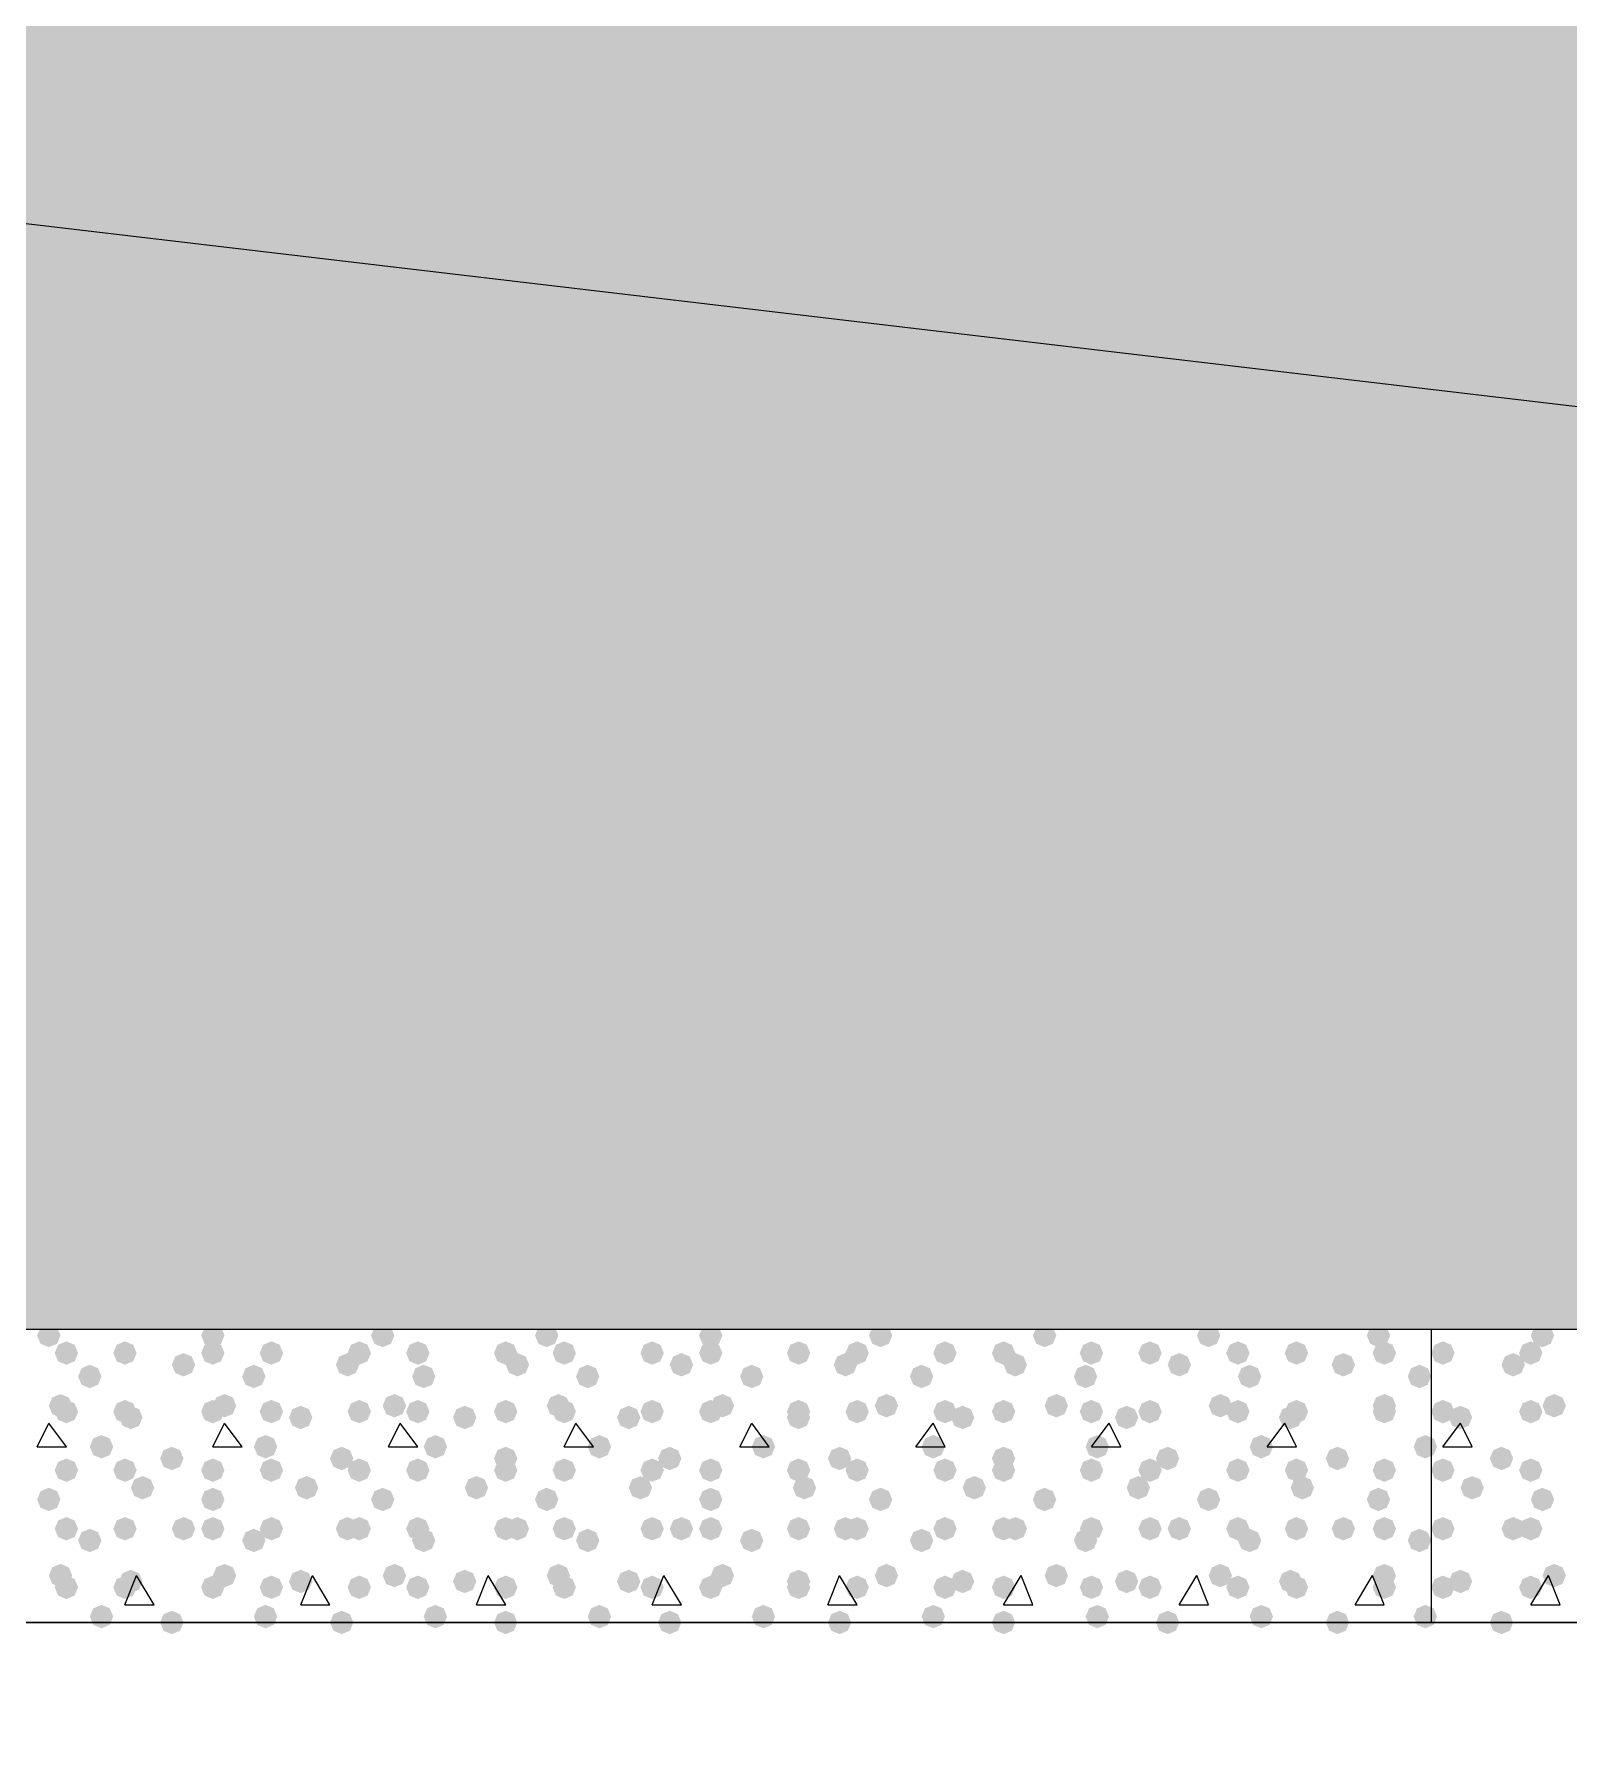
# Model space of a CAD drawing. Header units: millimetres. Extents: x 0 to 420, y 0 to 297.
# Drawn here: x 311.93 to 323.02, y 180.83 to 193.18 of the extents above; entities that cross this region are included whole.
import ezdxf

# ---------------------------------------------------------------- set-up
doc = ezdxf.new("R2010")
doc.units = ezdxf.units.MM
doc.layers.get('0').update_dxf_attribs({"linetype": 'CONTINUOUS'})

msp = doc.modelspace()

# ---------------------------------------------------------------- hatches: boundary and pattern name
at = {"true_color": 0x000008}
h = msp.add_hatch(color=0, dxfattribs=at)
h.paths.add_polyline_path([(379.603, 202.861333), (218.228333, 202.861333), (379.603, 183.811333)], flags=0)
h.paths.add_polyline_path([(218.228333, 202.861333), (379.603, 183.811333), (218.228333, 183.811333)], flags=0)
for points in [[(312.123667, 183.769), (312.098796, 183.709204), (312.039, 183.684333), (311.979204, 183.709204), (311.954333, 183.769), (311.979204, 183.828796), (312.039, 183.853667), (312.098796, 183.828796)], [(313.309, 183.769), (313.284129, 183.709204), (313.224333, 183.684333), (313.164537, 183.709204), (313.139667, 183.769), (313.164537, 183.828796), (313.224333, 183.853667), (313.284129, 183.828796)], [(314.536667, 183.769), (314.511796, 183.709204), (314.452, 183.684333), (314.392204, 183.709204), (314.367333, 183.769), (314.392204, 183.828796), (314.452, 183.853667), (314.511796, 183.828796)], [(315.722, 183.769), (315.697129, 183.709204), (315.637333, 183.684333), (315.577538, 183.709204), (315.552667, 183.769), (315.577537, 183.828796), (315.637333, 183.853667), (315.697129, 183.828796)], [(316.907333, 183.769), (316.882462, 183.709204), (316.822667, 183.684333), (316.762871, 183.709204), (316.738, 183.769), (316.762871, 183.828796), (316.822667, 183.853667), (316.882462, 183.828796)], [(318.135, 183.769), (318.110129, 183.709204), (318.050333, 183.684333), (317.990538, 183.709204), (317.965667, 183.769), (317.990537, 183.828796), (318.050333, 183.853667), (318.110129, 183.828796)], [(319.320333, 183.769), (319.295462, 183.709204), (319.235667, 183.684333), (319.175871, 183.709204), (319.151, 183.769), (319.175871, 183.828796), (319.235667, 183.853667), (319.295462, 183.828796)], [(320.505667, 183.769), (320.480796, 183.709204), (320.421, 183.684333), (320.361204, 183.709204), (320.336333, 183.769), (320.361204, 183.828796), (320.421, 183.853667), (320.480796, 183.828796)], [(321.733333, 183.769), (321.708463, 183.709204), (321.648667, 183.684333), (321.588871, 183.709204), (321.564, 183.769), (321.588871, 183.828796), (321.648667, 183.853667), (321.708462, 183.828796)], [(312.250667, 183.642), (312.225796, 183.582204), (312.166, 183.557333), (312.106204, 183.582204), (312.081333, 183.642), (312.106204, 183.701796), (312.166, 183.726667), (312.225796, 183.701796)], [(312.674, 183.642), (312.649129, 183.582204), (312.589333, 183.557333), (312.529537, 183.582204), (312.504667, 183.642), (312.529537, 183.701796), (312.589333, 183.726667), (312.649129, 183.701796)], [(313.309, 183.642), (313.284129, 183.582204), (313.224333, 183.557333), (313.164537, 183.582204), (313.139667, 183.642), (313.164537, 183.701796), (313.224333, 183.726667), (313.284129, 183.701796)], [(313.732333, 183.642), (313.707462, 183.582204), (313.647667, 183.557333), (313.587871, 183.582204), (313.563, 183.642), (313.587871, 183.701796), (313.647667, 183.726667), (313.707462, 183.701796)], [(314.367333, 183.642), (314.342462, 183.582204), (314.282667, 183.557333), (314.222871, 183.582204), (314.198, 183.642), (314.222871, 183.701796), (314.282667, 183.726667), (314.342462, 183.701796)], [(314.790667, 183.642), (314.765796, 183.582204), (314.706, 183.557333), (314.646204, 183.582204), (314.621333, 183.642), (314.646204, 183.701796), (314.706, 183.726667), (314.765796, 183.701796)], [(315.425667, 183.642), (315.400796, 183.582204), (315.341, 183.557333), (315.281204, 183.582204), (315.256333, 183.642), (315.281204, 183.701796), (315.341, 183.726667), (315.400796, 183.701796)], [(315.849, 183.642), (315.824129, 183.582204), (315.764333, 183.557333), (315.704538, 183.582204), (315.679667, 183.642), (315.704537, 183.701796), (315.764333, 183.726667), (315.824129, 183.701796)], [(316.484, 183.642), (316.459129, 183.582204), (316.399333, 183.557333), (316.339538, 183.582204), (316.314667, 183.642), (316.339537, 183.701796), (316.399333, 183.726667), (316.459129, 183.701796)], [(316.907333, 183.642), (316.882462, 183.582204), (316.822667, 183.557333), (316.762871, 183.582204), (316.738, 183.642), (316.762871, 183.701796), (316.822667, 183.726667), (316.882462, 183.701796)], [(317.542333, 183.642), (317.517462, 183.582204), (317.457667, 183.557333), (317.397871, 183.582204), (317.373, 183.642), (317.397871, 183.701796), (317.457667, 183.726667), (317.517462, 183.701796)], [(317.965667, 183.642), (317.940796, 183.582204), (317.881, 183.557333), (317.821204, 183.582204), (317.796333, 183.642), (317.821204, 183.701796), (317.881, 183.726667), (317.940796, 183.701796)], [(318.600667, 183.642), (318.575796, 183.582204), (318.516, 183.557333), (318.456204, 183.582204), (318.431333, 183.642), (318.456204, 183.701796), (318.516, 183.726667), (318.575796, 183.701796)], [(319.024, 183.642), (318.999129, 183.582204), (318.939333, 183.557333), (318.879537, 183.582204), (318.854667, 183.642), (318.879537, 183.701796), (318.939333, 183.726667), (318.999129, 183.701796)], [(319.659, 183.642), (319.634129, 183.582204), (319.574333, 183.557333), (319.514537, 183.582204), (319.489667, 183.642), (319.514537, 183.701796), (319.574333, 183.726667), (319.634129, 183.701796)], [(320.082333, 183.642), (320.057462, 183.582204), (319.997667, 183.557333), (319.937871, 183.582204), (319.913, 183.642), (319.937871, 183.701796), (319.997667, 183.726667), (320.057462, 183.701796)], [(320.717333, 183.642), (320.692462, 183.582204), (320.632667, 183.557333), (320.572871, 183.582204), (320.548, 183.642), (320.572871, 183.701796), (320.632667, 183.726667), (320.692462, 183.701796)], [(321.140667, 183.642), (321.115796, 183.582204), (321.056, 183.557333), (320.996204, 183.582204), (320.971333, 183.642), (320.996204, 183.701796), (321.056, 183.726667), (321.115796, 183.701796)], [(321.775667, 183.642), (321.750796, 183.582204), (321.691, 183.557333), (321.631204, 183.582204), (321.606333, 183.642), (321.631204, 183.701796), (321.691, 183.726667), (321.750796, 183.701796)], [(312.42, 183.472667), (312.395129, 183.412871), (312.335333, 183.388), (312.275538, 183.412871), (312.250667, 183.472667), (312.275537, 183.532462), (312.335333, 183.557333), (312.395129, 183.532463)], [(313.097333, 183.557333), (313.072462, 183.497537), (313.012667, 183.472667), (312.952871, 183.497537), (312.928, 183.557333), (312.952871, 183.617129), (313.012667, 183.642), (313.072462, 183.617129)], [(313.605333, 183.472667), (313.580462, 183.412871), (313.520667, 183.388), (313.460871, 183.412871), (313.436, 183.472667), (313.460871, 183.532462), (313.520667, 183.557333), (313.580462, 183.532463)], [(314.282667, 183.557333), (314.257796, 183.497537), (314.198, 183.472667), (314.138204, 183.497537), (314.113333, 183.557333), (314.138204, 183.617129), (314.198, 183.642), (314.257796, 183.617129)], [(314.833, 183.472667), (314.808129, 183.412871), (314.748333, 183.388), (314.688538, 183.412871), (314.663667, 183.472667), (314.688537, 183.532462), (314.748333, 183.557333), (314.808129, 183.532463)], [(315.510333, 183.557333), (315.485463, 183.497537), (315.425667, 183.472667), (315.365871, 183.497537), (315.341, 183.557333), (315.365871, 183.617129), (315.425667, 183.642), (315.485462, 183.617129)], [(316.018333, 183.472667), (315.993462, 183.412871), (315.933667, 183.388), (315.873871, 183.412871), (315.849, 183.472667), (315.873871, 183.532462), (315.933667, 183.557333), (315.993462, 183.532463)], [(316.695667, 183.557333), (316.670796, 183.497537), (316.611, 183.472667), (316.551204, 183.497537), (316.526333, 183.557333), (316.551204, 183.617129), (316.611, 183.642), (316.670796, 183.617129)], [(317.203667, 183.472667), (317.178796, 183.412871), (317.119, 183.388), (317.059204, 183.412871), (317.034333, 183.472667), (317.059204, 183.532462), (317.119, 183.557333), (317.178796, 183.532463)], [(317.881, 183.557333), (317.856129, 183.497537), (317.796333, 183.472667), (317.736537, 183.497537), (317.711667, 183.557333), (317.736537, 183.617129), (317.796333, 183.642), (317.856129, 183.617129)], [(318.431333, 183.472667), (318.406462, 183.412871), (318.346667, 183.388), (318.286871, 183.412871), (318.262, 183.472667), (318.286871, 183.532462), (318.346667, 183.557333), (318.406462, 183.532463)], [(319.108667, 183.557333), (319.083796, 183.497537), (319.024, 183.472667), (318.964204, 183.497537), (318.939333, 183.557333), (318.964204, 183.617129), (319.024, 183.642), (319.083796, 183.617129)], [(319.616667, 183.472667), (319.591796, 183.412871), (319.532, 183.388), (319.472204, 183.412871), (319.447333, 183.472667), (319.472204, 183.532462), (319.532, 183.557333), (319.591796, 183.532463)], [(320.294, 183.557333), (320.269129, 183.497537), (320.209333, 183.472667), (320.149537, 183.497537), (320.124667, 183.557333), (320.149537, 183.617129), (320.209333, 183.642), (320.269129, 183.617129)], [(320.802, 183.472667), (320.777129, 183.412871), (320.717333, 183.388), (320.657537, 183.412871), (320.632667, 183.472667), (320.657537, 183.532462), (320.717333, 183.557333), (320.777129, 183.532463)], [(321.479333, 183.557333), (321.454462, 183.497537), (321.394667, 183.472667), (321.334871, 183.497537), (321.31, 183.557333), (321.334871, 183.617129), (321.394667, 183.642), (321.454462, 183.617129)], [(322.029667, 183.472667), (322.004796, 183.412871), (321.945, 183.388), (321.885204, 183.412871), (321.860333, 183.472667), (321.885204, 183.532462), (321.945, 183.557333), (322.004796, 183.532463)], [(312.208333, 183.261), (312.183463, 183.201204), (312.123667, 183.176333), (312.063871, 183.201204), (312.039, 183.261), (312.063871, 183.320796), (312.123667, 183.345667), (312.183462, 183.320796)], [(312.250667, 183.218667), (312.225796, 183.158871), (312.166, 183.134), (312.106204, 183.158871), (312.081333, 183.218667), (312.106204, 183.278462), (312.166, 183.303333), (312.225796, 183.278463)], [(312.674, 183.218667), (312.649129, 183.158871), (312.589333, 183.134), (312.529537, 183.158871), (312.504667, 183.218667), (312.529537, 183.278462), (312.589333, 183.303333), (312.649129, 183.278463)], [(313.309, 183.218667), (313.284129, 183.158871), (313.224333, 183.134), (313.164537, 183.158871), (313.139667, 183.218667), (313.164537, 183.278462), (313.224333, 183.303333), (313.284129, 183.278463)], [(313.393667, 183.261), (313.368796, 183.201204), (313.309, 183.176333), (313.249204, 183.201204), (313.224333, 183.261), (313.249204, 183.320796), (313.309, 183.345667), (313.368796, 183.320796)], [(313.732333, 183.218667), (313.707462, 183.158871), (313.647667, 183.134), (313.587871, 183.158871), (313.563, 183.218667), (313.587871, 183.278462), (313.647667, 183.303333), (313.707462, 183.278463)], [(314.367333, 183.218667), (314.342462, 183.158871), (314.282667, 183.134), (314.222871, 183.158871), (314.198, 183.218667), (314.222871, 183.278462), (314.282667, 183.303333), (314.342462, 183.278463)], [(314.621333, 183.261), (314.596462, 183.201204), (314.536667, 183.176333), (314.476871, 183.201204), (314.452, 183.261), (314.476871, 183.320796), (314.536667, 183.345667), (314.596462, 183.320796)], [(314.790667, 183.218667), (314.765796, 183.158871), (314.706, 183.134), (314.646204, 183.158871), (314.621333, 183.218667), (314.646204, 183.278462), (314.706, 183.303333), (314.765796, 183.278463)], [(315.425667, 183.218667), (315.400796, 183.158871), (315.341, 183.134), (315.281204, 183.158871), (315.256333, 183.218667), (315.281204, 183.278462), (315.341, 183.303333), (315.400796, 183.278463)], [(315.806667, 183.261), (315.781796, 183.201204), (315.722, 183.176333), (315.662204, 183.201204), (315.637333, 183.261), (315.662204, 183.320796), (315.722, 183.345667), (315.781796, 183.320796)], [(315.849, 183.218667), (315.824129, 183.158871), (315.764333, 183.134), (315.704538, 183.158871), (315.679667, 183.218667), (315.704537, 183.278462), (315.764333, 183.303333), (315.824129, 183.278463)], [(316.484, 183.218667), (316.459129, 183.158871), (316.399333, 183.134), (316.339538, 183.158871), (316.314667, 183.218667), (316.339537, 183.278462), (316.399333, 183.303333), (316.459129, 183.278463)], [(316.907333, 183.218667), (316.882462, 183.158871), (316.822667, 183.134), (316.762871, 183.158871), (316.738, 183.218667), (316.762871, 183.278462), (316.822667, 183.303333), (316.882462, 183.278463)], [(316.992, 183.261), (316.967129, 183.201204), (316.907333, 183.176333), (316.847538, 183.201204), (316.822667, 183.261), (316.847537, 183.320796), (316.907333, 183.345667), (316.967129, 183.320796)], [(317.542333, 183.218667), (317.517462, 183.158871), (317.457667, 183.134), (317.397871, 183.158871), (317.373, 183.218667), (317.397871, 183.278462), (317.457667, 183.303333), (317.517462, 183.278463)], [(317.965667, 183.218667), (317.940796, 183.158871), (317.881, 183.134), (317.821204, 183.158871), (317.796333, 183.218667), (317.821204, 183.278462), (317.881, 183.303333), (317.940796, 183.278463)], [(318.177333, 183.261), (318.152462, 183.201204), (318.092667, 183.176333), (318.032871, 183.201204), (318.008, 183.261), (318.032871, 183.320796), (318.092667, 183.345667), (318.152462, 183.320796)], [(318.600667, 183.218667), (318.575796, 183.158871), (318.516, 183.134), (318.456204, 183.158871), (318.431333, 183.218667), (318.456204, 183.278462), (318.516, 183.303333), (318.575796, 183.278463)], [(319.024, 183.218667), (318.999129, 183.158871), (318.939333, 183.134), (318.879537, 183.158871), (318.854667, 183.218667), (318.879537, 183.278462), (318.939333, 183.303333), (318.999129, 183.278463)], [(319.405, 183.261), (319.380129, 183.201204), (319.320333, 183.176333), (319.260538, 183.201204), (319.235667, 183.261), (319.260537, 183.320796), (319.320333, 183.345667), (319.380129, 183.320796)], [(319.659, 183.218667), (319.634129, 183.158871), (319.574333, 183.134), (319.514537, 183.158871), (319.489667, 183.218667), (319.514537, 183.278462), (319.574333, 183.303333), (319.634129, 183.278463)], [(320.082333, 183.218667), (320.057462, 183.158871), (319.997667, 183.134), (319.937871, 183.158871), (319.913, 183.218667), (319.937871, 183.278462), (319.997667, 183.303333), (320.057462, 183.278463)], [(320.590333, 183.261), (320.565462, 183.201204), (320.505667, 183.176333), (320.445871, 183.201204), (320.421, 183.261), (320.445871, 183.320796), (320.505667, 183.345667), (320.565462, 183.320796)], [(320.717333, 183.218667), (320.692462, 183.158871), (320.632667, 183.134), (320.572871, 183.158871), (320.548, 183.218667), (320.572871, 183.278462), (320.632667, 183.303333), (320.692462, 183.278463)], [(321.140667, 183.218667), (321.115796, 183.158871), (321.056, 183.134), (320.996204, 183.158871), (320.971333, 183.218667), (320.996204, 183.278462), (321.056, 183.303333), (321.115796, 183.278463)], [(321.775667, 183.261), (321.750796, 183.201204), (321.691, 183.176333), (321.631204, 183.201204), (321.606333, 183.261), (321.631204, 183.320796), (321.691, 183.345667), (321.750796, 183.320796)], [(321.775667, 183.218667), (321.750796, 183.158871), (321.691, 183.134), (321.631204, 183.158871), (321.606333, 183.218667), (321.631204, 183.278462), (321.691, 183.303333), (321.750796, 183.278463)], [(312.716333, 183.176333), (312.691462, 183.116537), (312.631667, 183.091667), (312.571871, 183.116537), (312.547, 183.176333), (312.571871, 183.236129), (312.631667, 183.261), (312.691462, 183.236129)], [(313.944, 183.176333), (313.919129, 183.116537), (313.859333, 183.091667), (313.799537, 183.116537), (313.774667, 183.176333), (313.799537, 183.236129), (313.859333, 183.261), (313.919129, 183.236129)], [(315.129333, 183.176333), (315.104462, 183.116537), (315.044667, 183.091667), (314.984871, 183.116537), (314.96, 183.176333), (314.984871, 183.236129), (315.044667, 183.261), (315.104462, 183.236129)], [(316.314667, 183.176333), (316.289796, 183.116537), (316.23, 183.091667), (316.170204, 183.116537), (316.145333, 183.176333), (316.170204, 183.236129), (316.23, 183.261), (316.289796, 183.236129)], [(317.542333, 183.176333), (317.517462, 183.116537), (317.457667, 183.091667), (317.397871, 183.116537), (317.373, 183.176333), (317.397871, 183.236129), (317.457667, 183.261), (317.517462, 183.236129)], [(318.727667, 183.176333), (318.702796, 183.116537), (318.643, 183.091667), (318.583204, 183.116537), (318.558333, 183.176333), (318.583204, 183.236129), (318.643, 183.261), (318.702796, 183.236129)], [(319.913, 183.176333), (319.888129, 183.116537), (319.828333, 183.091667), (319.768537, 183.116537), (319.743667, 183.176333), (319.768537, 183.236129), (319.828333, 183.261), (319.888129, 183.236129)], [(321.098333, 183.176333), (321.073463, 183.116537), (321.013667, 183.091667), (320.953871, 183.116537), (320.929, 183.176333), (320.953871, 183.236129), (321.013667, 183.261), (321.073462, 183.236129)], [(312.504667, 182.964667), (312.479796, 182.904871), (312.42, 182.88), (312.360204, 182.904871), (312.335333, 182.964667), (312.360204, 183.024462), (312.42, 183.049333), (312.479796, 183.024463)], [(313.012667, 182.88), (312.987796, 182.820204), (312.928, 182.795333), (312.868204, 182.820204), (312.843333, 182.88), (312.868204, 182.939796), (312.928, 182.964667), (312.987796, 182.939796)], [(313.69, 182.964667), (313.665129, 182.904871), (313.605333, 182.88), (313.545538, 182.904871), (313.520667, 182.964667), (313.545537, 183.024462), (313.605333, 183.049333), (313.665129, 183.024463)], [(314.240333, 182.88), (314.215463, 182.820204), (314.155667, 182.795333), (314.095871, 182.820204), (314.071, 182.88), (314.095871, 182.939796), (314.155667, 182.964667), (314.215462, 182.939796)], [(314.917667, 182.964667), (314.892796, 182.904871), (314.833, 182.88), (314.773204, 182.904871), (314.748333, 182.964667), (314.773204, 183.024462), (314.833, 183.049333), (314.892796, 183.024463)], [(315.425667, 182.88), (315.400796, 182.820204), (315.341, 182.795333), (315.281204, 182.820204), (315.256333, 182.88), (315.281204, 182.939796), (315.341, 182.964667), (315.400796, 182.939796)], [(316.103, 182.964667), (316.078129, 182.904871), (316.018333, 182.88), (315.958538, 182.904871), (315.933667, 182.964667), (315.958537, 183.024462), (316.018333, 183.049333), (316.078129, 183.024463)], [(316.611, 182.88), (316.586129, 182.820204), (316.526333, 182.795333), (316.466537, 182.820204), (316.441667, 182.88), (316.466537, 182.939796), (316.526333, 182.964667), (316.586129, 182.939796)], [(317.288333, 182.964667), (317.263462, 182.904871), (317.203667, 182.88), (317.143871, 182.904871), (317.119, 182.964667), (317.143871, 183.024462), (317.203667, 183.049333), (317.263462, 183.024463)], [(317.838667, 182.88), (317.813796, 182.820204), (317.754, 182.795333), (317.694204, 182.820204), (317.669333, 182.88), (317.694204, 182.939796), (317.754, 182.964667), (317.813796, 182.939796)], [(318.516, 182.964667), (318.491129, 182.904871), (318.431333, 182.88), (318.371537, 182.904871), (318.346667, 182.964667), (318.371537, 183.024462), (318.431333, 183.049333), (318.491129, 183.024463)], [(319.024, 182.88), (318.999129, 182.820204), (318.939333, 182.795333), (318.879537, 182.820204), (318.854667, 182.88), (318.879537, 182.939796), (318.939333, 182.964667), (318.999129, 182.939796)], [(319.701333, 182.964667), (319.676462, 182.904871), (319.616667, 182.88), (319.556871, 182.904871), (319.532, 182.964667), (319.556871, 183.024462), (319.616667, 183.049333), (319.676462, 183.024463)], [(320.209333, 182.88), (320.184463, 182.820204), (320.124667, 182.795333), (320.064871, 182.820204), (320.04, 182.88), (320.064871, 182.939796), (320.124667, 182.964667), (320.184462, 182.939796)], [(320.886667, 182.964667), (320.861796, 182.904871), (320.802, 182.88), (320.742204, 182.904871), (320.717333, 182.964667), (320.742204, 183.024462), (320.802, 183.049333), (320.861796, 183.024463)], [(321.437, 182.88), (321.412129, 182.820204), (321.352333, 182.795333), (321.292537, 182.820204), (321.267667, 182.88), (321.292537, 182.939796), (321.352333, 182.964667), (321.412129, 182.939796)], [(322.072, 182.964667), (322.047129, 182.904871), (321.987333, 182.88), (321.927538, 182.904871), (321.902667, 182.964667), (321.927537, 183.024462), (321.987333, 183.049333), (322.047129, 183.024463)], [(312.250667, 182.795333), (312.225796, 182.735537), (312.166, 182.710667), (312.106204, 182.735537), (312.081333, 182.795333), (312.106204, 182.855129), (312.166, 182.88), (312.225796, 182.855129)], [(312.674, 182.795333), (312.649129, 182.735537), (312.589333, 182.710667), (312.529537, 182.735537), (312.504667, 182.795333), (312.529537, 182.855129), (312.589333, 182.88), (312.649129, 182.855129)], [(313.309, 182.795333), (313.284129, 182.735537), (313.224333, 182.710667), (313.164537, 182.735537), (313.139667, 182.795333), (313.164537, 182.855129), (313.224333, 182.88), (313.284129, 182.855129)], [(313.732333, 182.795333), (313.707462, 182.735537), (313.647667, 182.710667), (313.587871, 182.735537), (313.563, 182.795333), (313.587871, 182.855129), (313.647667, 182.88), (313.707462, 182.855129)], [(314.367333, 182.795333), (314.342462, 182.735537), (314.282667, 182.710667), (314.222871, 182.735537), (314.198, 182.795333), (314.222871, 182.855129), (314.282667, 182.88), (314.342462, 182.855129)], [(314.790667, 182.795333), (314.765796, 182.735537), (314.706, 182.710667), (314.646204, 182.735537), (314.621333, 182.795333), (314.646204, 182.855129), (314.706, 182.88), (314.765796, 182.855129)], [(315.425667, 182.795333), (315.400796, 182.735537), (315.341, 182.710667), (315.281204, 182.735537), (315.256333, 182.795333), (315.281204, 182.855129), (315.341, 182.88), (315.400796, 182.855129)], [(315.849, 182.795333), (315.824129, 182.735537), (315.764333, 182.710667), (315.704538, 182.735537), (315.679667, 182.795333), (315.704537, 182.855129), (315.764333, 182.88), (315.824129, 182.855129)], [(316.484, 182.795333), (316.459129, 182.735537), (316.399333, 182.710667), (316.339538, 182.735537), (316.314667, 182.795333), (316.339537, 182.855129), (316.399333, 182.88), (316.459129, 182.855129)], [(316.907333, 182.795333), (316.882462, 182.735537), (316.822667, 182.710667), (316.762871, 182.735537), (316.738, 182.795333), (316.762871, 182.855129), (316.822667, 182.88), (316.882462, 182.855129)], [(317.542333, 182.795333), (317.517462, 182.735537), (317.457667, 182.710667), (317.397871, 182.735537), (317.373, 182.795333), (317.397871, 182.855129), (317.457667, 182.88), (317.517462, 182.855129)], [(317.965667, 182.795333), (317.940796, 182.735537), (317.881, 182.710667), (317.821204, 182.735537), (317.796333, 182.795333), (317.821204, 182.855129), (317.881, 182.88), (317.940796, 182.855129)], [(318.600667, 182.795333), (318.575796, 182.735537), (318.516, 182.710667), (318.456204, 182.735537), (318.431333, 182.795333), (318.456204, 182.855129), (318.516, 182.88), (318.575796, 182.855129)], [(319.024, 182.795333), (318.999129, 182.735537), (318.939333, 182.710667), (318.879537, 182.735537), (318.854667, 182.795333), (318.879537, 182.855129), (318.939333, 182.88), (318.999129, 182.855129)], [(319.659, 182.795333), (319.634129, 182.735537), (319.574333, 182.710667), (319.514537, 182.735537), (319.489667, 182.795333), (319.514537, 182.855129), (319.574333, 182.88), (319.634129, 182.855129)], [(320.082333, 182.795333), (320.057462, 182.735537), (319.997667, 182.710667), (319.937871, 182.735537), (319.913, 182.795333), (319.937871, 182.855129), (319.997667, 182.88), (320.057462, 182.855129)], [(320.717333, 182.795333), (320.692462, 182.735537), (320.632667, 182.710667), (320.572871, 182.735537), (320.548, 182.795333), (320.572871, 182.855129), (320.632667, 182.88), (320.692462, 182.855129)], [(321.140667, 182.795333), (321.115796, 182.735537), (321.056, 182.710667), (320.996204, 182.735537), (320.971333, 182.795333), (320.996204, 182.855129), (321.056, 182.88), (321.115796, 182.855129)], [(321.775667, 182.795333), (321.750796, 182.735537), (321.691, 182.710667), (321.631204, 182.735537), (321.606333, 182.795333), (321.631204, 182.855129), (321.691, 182.88), (321.750796, 182.855129)], [(312.801, 182.668333), (312.776129, 182.608537), (312.716333, 182.583667), (312.656538, 182.608537), (312.631667, 182.668333), (312.656537, 182.728129), (312.716333, 182.753), (312.776129, 182.728129)], [(313.986333, 182.668333), (313.961462, 182.608537), (313.901667, 182.583667), (313.841871, 182.608537), (313.817, 182.668333), (313.841871, 182.728129), (313.901667, 182.753), (313.961462, 182.728129)], [(315.214, 182.668333), (315.189129, 182.608537), (315.129333, 182.583667), (315.069537, 182.608537), (315.044667, 182.668333), (315.069537, 182.728129), (315.129333, 182.753), (315.189129, 182.728129)], [(316.399333, 182.668333), (316.374462, 182.608537), (316.314667, 182.583667), (316.254871, 182.608537), (316.23, 182.668333), (316.254871, 182.728129), (316.314667, 182.753), (316.374462, 182.728129)], [(317.584667, 182.668333), (317.559796, 182.608537), (317.5, 182.583667), (317.440204, 182.608537), (317.415333, 182.668333), (317.440204, 182.728129), (317.5, 182.753), (317.559796, 182.728129)], [(318.812333, 182.668333), (318.787462, 182.608537), (318.727667, 182.583667), (318.667871, 182.608537), (318.643, 182.668333), (318.667871, 182.728129), (318.727667, 182.753), (318.787462, 182.728129)], [(319.997667, 182.668333), (319.972796, 182.608537), (319.913, 182.583667), (319.853204, 182.608537), (319.828333, 182.668333), (319.853204, 182.728129), (319.913, 182.753), (319.972796, 182.728129)], [(321.183, 182.668333), (321.158129, 182.608537), (321.098333, 182.583667), (321.038537, 182.608537), (321.013667, 182.668333), (321.038537, 182.728129), (321.098333, 182.753), (321.158129, 182.728129)], [(312.123667, 182.583667), (312.098796, 182.523871), (312.039, 182.499), (311.979204, 182.523871), (311.954333, 182.583667), (311.979204, 182.643462), (312.039, 182.668333), (312.098796, 182.643463)], [(313.309, 182.583667), (313.284129, 182.523871), (313.224333, 182.499), (313.164537, 182.523871), (313.139667, 182.583667), (313.164537, 182.643462), (313.224333, 182.668333), (313.284129, 182.643463)], [(314.536667, 182.583667), (314.511796, 182.523871), (314.452, 182.499), (314.392204, 182.523871), (314.367333, 182.583667), (314.392204, 182.643462), (314.452, 182.668333), (314.511796, 182.643463)], [(315.722, 182.583667), (315.697129, 182.523871), (315.637333, 182.499), (315.577538, 182.523871), (315.552667, 182.583667), (315.577537, 182.643462), (315.637333, 182.668333), (315.697129, 182.643463)], [(316.907333, 182.583667), (316.882462, 182.523871), (316.822667, 182.499), (316.762871, 182.523871), (316.738, 182.583667), (316.762871, 182.643462), (316.822667, 182.668333), (316.882462, 182.643463)], [(318.135, 182.583667), (318.110129, 182.523871), (318.050333, 182.499), (317.990538, 182.523871), (317.965667, 182.583667), (317.990537, 182.643462), (318.050333, 182.668333), (318.110129, 182.643463)], [(319.320333, 182.583667), (319.295462, 182.523871), (319.235667, 182.499), (319.175871, 182.523871), (319.151, 182.583667), (319.175871, 182.643462), (319.235667, 182.668333), (319.295462, 182.643463)], [(320.505667, 182.583667), (320.480796, 182.523871), (320.421, 182.499), (320.361204, 182.523871), (320.336333, 182.583667), (320.361204, 182.643462), (320.421, 182.668333), (320.480796, 182.643463)], [(321.733333, 182.583667), (321.708463, 182.523871), (321.648667, 182.499), (321.588871, 182.523871), (321.564, 182.583667), (321.588871, 182.643462), (321.648667, 182.668333), (321.708462, 182.643463)], [(312.250667, 182.372), (312.225796, 182.312204), (312.166, 182.287333), (312.106204, 182.312204), (312.081333, 182.372), (312.106204, 182.431796), (312.166, 182.456667), (312.225796, 182.431796)], [(312.674, 182.372), (312.649129, 182.312204), (312.589333, 182.287333), (312.529537, 182.312204), (312.504667, 182.372), (312.529537, 182.431796), (312.589333, 182.456667), (312.649129, 182.431796)], [(313.097333, 182.372), (313.072462, 182.312204), (313.012667, 182.287333), (312.952871, 182.312204), (312.928, 182.372), (312.952871, 182.431796), (313.012667, 182.456667), (313.072462, 182.431796)], [(313.309, 182.372), (313.284129, 182.312204), (313.224333, 182.287333), (313.164537, 182.312204), (313.139667, 182.372), (313.164537, 182.431796), (313.224333, 182.456667), (313.284129, 182.431796)], [(313.732333, 182.372), (313.707462, 182.312204), (313.647667, 182.287333), (313.587871, 182.312204), (313.563, 182.372), (313.587871, 182.431796), (313.647667, 182.456667), (313.707462, 182.431796)], [(314.282667, 182.372), (314.257796, 182.312204), (314.198, 182.287333), (314.138204, 182.312204), (314.113333, 182.372), (314.138204, 182.431796), (314.198, 182.456667), (314.257796, 182.431796)], [(314.367333, 182.372), (314.342462, 182.312204), (314.282667, 182.287333), (314.222871, 182.312204), (314.198, 182.372), (314.222871, 182.431796), (314.282667, 182.456667), (314.342462, 182.431796)], [(314.790667, 182.372), (314.765796, 182.312204), (314.706, 182.287333), (314.646204, 182.312204), (314.621333, 182.372), (314.646204, 182.431796), (314.706, 182.456667), (314.765796, 182.431796)], [(315.425667, 182.372), (315.400796, 182.312204), (315.341, 182.287333), (315.281204, 182.312204), (315.256333, 182.372), (315.281204, 182.431796), (315.341, 182.456667), (315.400796, 182.431796)], [(315.510333, 182.372), (315.485463, 182.312204), (315.425667, 182.287333), (315.365871, 182.312204), (315.341, 182.372), (315.365871, 182.431796), (315.425667, 182.456667), (315.485462, 182.431796)], [(315.849, 182.372), (315.824129, 182.312204), (315.764333, 182.287333), (315.704538, 182.312204), (315.679667, 182.372), (315.704537, 182.431796), (315.764333, 182.456667), (315.824129, 182.431796)], [(316.484, 182.372), (316.459129, 182.312204), (316.399333, 182.287333), (316.339538, 182.312204), (316.314667, 182.372), (316.339537, 182.431796), (316.399333, 182.456667), (316.459129, 182.431796)], [(316.695667, 182.372), (316.670796, 182.312204), (316.611, 182.287333), (316.551204, 182.312204), (316.526333, 182.372), (316.551204, 182.431796), (316.611, 182.456667), (316.670796, 182.431796)], [(316.907333, 182.372), (316.882462, 182.312204), (316.822667, 182.287333), (316.762871, 182.312204), (316.738, 182.372), (316.762871, 182.431796), (316.822667, 182.456667), (316.882462, 182.431796)], [(317.542333, 182.372), (317.517462, 182.312204), (317.457667, 182.287333), (317.397871, 182.312204), (317.373, 182.372), (317.397871, 182.431796), (317.457667, 182.456667), (317.517462, 182.431796)], [(317.881, 182.372), (317.856129, 182.312204), (317.796333, 182.287333), (317.736537, 182.312204), (317.711667, 182.372), (317.736537, 182.431796), (317.796333, 182.456667), (317.856129, 182.431796)], [(317.965667, 182.372), (317.940796, 182.312204), (317.881, 182.287333), (317.821204, 182.312204), (317.796333, 182.372), (317.821204, 182.431796), (317.881, 182.456667), (317.940796, 182.431796)], [(318.600667, 182.372), (318.575796, 182.312204), (318.516, 182.287333), (318.456204, 182.312204), (318.431333, 182.372), (318.456204, 182.431796), (318.516, 182.456667), (318.575796, 182.431796)], [(319.024, 182.372), (318.999129, 182.312204), (318.939333, 182.287333), (318.879537, 182.312204), (318.854667, 182.372), (318.879537, 182.431796), (318.939333, 182.456667), (318.999129, 182.431796)], [(319.108667, 182.372), (319.083796, 182.312204), (319.024, 182.287333), (318.964204, 182.312204), (318.939333, 182.372), (318.964204, 182.431796), (319.024, 182.456667), (319.083796, 182.431796)], [(319.659, 182.372), (319.634129, 182.312204), (319.574333, 182.287333), (319.514537, 182.312204), (319.489667, 182.372), (319.514537, 182.431796), (319.574333, 182.456667), (319.634129, 182.431796)], [(320.082333, 182.372), (320.057462, 182.312204), (319.997667, 182.287333), (319.937871, 182.312204), (319.913, 182.372), (319.937871, 182.431796), (319.997667, 182.456667), (320.057462, 182.431796)], [(320.294, 182.372), (320.269129, 182.312204), (320.209333, 182.287333), (320.149537, 182.312204), (320.124667, 182.372), (320.149537, 182.431796), (320.209333, 182.456667), (320.269129, 182.431796)], [(320.717333, 182.372), (320.692462, 182.312204), (320.632667, 182.287333), (320.572871, 182.312204), (320.548, 182.372), (320.572871, 182.431796), (320.632667, 182.456667), (320.692462, 182.431796)], [(321.140667, 182.372), (321.115796, 182.312204), (321.056, 182.287333), (320.996204, 182.312204), (320.971333, 182.372), (320.996204, 182.431796), (321.056, 182.456667), (321.115796, 182.431796)], [(321.479333, 182.372), (321.454462, 182.312204), (321.394667, 182.287333), (321.334871, 182.312204), (321.31, 182.372), (321.334871, 182.431796), (321.394667, 182.456667), (321.454462, 182.431796)], [(321.775667, 182.372), (321.750796, 182.312204), (321.691, 182.287333), (321.631204, 182.312204), (321.606333, 182.372), (321.631204, 182.431796), (321.691, 182.456667), (321.750796, 182.431796)], [(312.42, 182.287333), (312.395129, 182.227537), (312.335333, 182.202667), (312.275538, 182.227537), (312.250667, 182.287333), (312.275537, 182.347129), (312.335333, 182.372), (312.395129, 182.347129)], [(313.605333, 182.287333), (313.580462, 182.227537), (313.520667, 182.202667), (313.460871, 182.227537), (313.436, 182.287333), (313.460871, 182.347129), (313.520667, 182.372), (313.580462, 182.347129)], [(314.833, 182.287333), (314.808129, 182.227537), (314.748333, 182.202667), (314.688538, 182.227537), (314.663667, 182.287333), (314.688537, 182.347129), (314.748333, 182.372), (314.808129, 182.347129)], [(316.018333, 182.287333), (315.993462, 182.227537), (315.933667, 182.202667), (315.873871, 182.227537), (315.849, 182.287333), (315.873871, 182.347129), (315.933667, 182.372), (315.993462, 182.347129)], [(317.203667, 182.287333), (317.178796, 182.227537), (317.119, 182.202667), (317.059204, 182.227537), (317.034333, 182.287333), (317.059204, 182.347129), (317.119, 182.372), (317.178796, 182.347129)], [(318.431333, 182.287333), (318.406462, 182.227537), (318.346667, 182.202667), (318.286871, 182.227537), (318.262, 182.287333), (318.286871, 182.347129), (318.346667, 182.372), (318.406462, 182.347129)], [(319.616667, 182.287333), (319.591796, 182.227537), (319.532, 182.202667), (319.472204, 182.227537), (319.447333, 182.287333), (319.472204, 182.347129), (319.532, 182.372), (319.591796, 182.347129)], [(320.802, 182.287333), (320.777129, 182.227537), (320.717333, 182.202667), (320.657537, 182.227537), (320.632667, 182.287333), (320.657537, 182.347129), (320.717333, 182.372), (320.777129, 182.347129)], [(322.029667, 182.287333), (322.004796, 182.227537), (321.945, 182.202667), (321.885204, 182.227537), (321.860333, 182.287333), (321.885204, 182.347129), (321.945, 182.372), (322.004796, 182.347129)], [(312.208333, 182.033333), (312.183463, 181.973537), (312.123667, 181.948667), (312.063871, 181.973537), (312.039, 182.033333), (312.063871, 182.093129), (312.123667, 182.118), (312.183462, 182.093129)], [(312.716333, 181.991), (312.691462, 181.931204), (312.631667, 181.906333), (312.571871, 181.931204), (312.547, 181.991), (312.571871, 182.050796), (312.631667, 182.075667), (312.691462, 182.050796)], [(313.393667, 182.033333), (313.368796, 181.973537), (313.309, 181.948667), (313.249204, 181.973537), (313.224333, 182.033333), (313.249204, 182.093129), (313.309, 182.118), (313.368796, 182.093129)], [(313.944, 181.991), (313.919129, 181.931204), (313.859333, 181.906333), (313.799537, 181.931204), (313.774667, 181.991), (313.799537, 182.050796), (313.859333, 182.075667), (313.919129, 182.050796)], [(314.621333, 182.033333), (314.596462, 181.973537), (314.536667, 181.948667), (314.476871, 181.973537), (314.452, 182.033333), (314.476871, 182.093129), (314.536667, 182.118), (314.596462, 182.093129)], [(315.129333, 181.991), (315.104462, 181.931204), (315.044667, 181.906333), (314.984871, 181.931204), (314.96, 181.991), (314.984871, 182.050796), (315.044667, 182.075667), (315.104462, 182.050796)], [(315.806667, 182.033333), (315.781796, 181.973537), (315.722, 181.948667), (315.662204, 181.973537), (315.637333, 182.033333), (315.662204, 182.093129), (315.722, 182.118), (315.781796, 182.093129)], [(316.314667, 181.991), (316.289796, 181.931204), (316.23, 181.906333), (316.170204, 181.931204), (316.145333, 181.991), (316.170204, 182.050796), (316.23, 182.075667), (316.289796, 182.050796)], [(316.992, 182.033333), (316.967129, 181.973537), (316.907333, 181.948667), (316.847538, 181.973537), (316.822667, 182.033333), (316.847537, 182.093129), (316.907333, 182.118), (316.967129, 182.093129)], [(317.542333, 181.991), (317.517462, 181.931204), (317.457667, 181.906333), (317.397871, 181.931204), (317.373, 181.991), (317.397871, 182.050796), (317.457667, 182.075667), (317.517462, 182.050796)], [(318.177333, 182.033333), (318.152462, 181.973537), (318.092667, 181.948667), (318.032871, 181.973537), (318.008, 182.033333), (318.032871, 182.093129), (318.092667, 182.118), (318.152462, 182.093129)], [(318.727667, 181.991), (318.702796, 181.931204), (318.643, 181.906333), (318.583204, 181.931204), (318.558333, 181.991), (318.583204, 182.050796), (318.643, 182.075667), (318.702796, 182.050796)], [(319.405, 182.033333), (319.380129, 181.973537), (319.320333, 181.948667), (319.260538, 181.973537), (319.235667, 182.033333), (319.260537, 182.093129), (319.320333, 182.118), (319.380129, 182.093129)], [(319.913, 181.991), (319.888129, 181.931204), (319.828333, 181.906333), (319.768537, 181.931204), (319.743667, 181.991), (319.768537, 182.050796), (319.828333, 182.075667), (319.888129, 182.050796)], [(320.590333, 182.033333), (320.565462, 181.973537), (320.505667, 181.948667), (320.445871, 181.973537), (320.421, 182.033333), (320.445871, 182.093129), (320.505667, 182.118), (320.565462, 182.093129)], [(321.098333, 181.991), (321.073463, 181.931204), (321.013667, 181.906333), (320.953871, 181.931204), (320.929, 181.991), (320.953871, 182.050796), (321.013667, 182.075667), (321.073462, 182.050796)], [(321.775667, 182.033333), (321.750796, 181.973537), (321.691, 181.948667), (321.631204, 181.973537), (321.606333, 182.033333), (321.631204, 182.093129), (321.691, 182.118), (321.750796, 182.093129)], [(312.250667, 181.948667), (312.225796, 181.888871), (312.166, 181.864), (312.106204, 181.888871), (312.081333, 181.948667), (312.106204, 182.008462), (312.166, 182.033333), (312.225796, 182.008463)], [(312.674, 181.948667), (312.649129, 181.888871), (312.589333, 181.864), (312.529537, 181.888871), (312.504667, 181.948667), (312.529537, 182.008462), (312.589333, 182.033333), (312.649129, 182.008463)], [(313.309, 181.948667), (313.284129, 181.888871), (313.224333, 181.864), (313.164537, 181.888871), (313.139667, 181.948667), (313.164537, 182.008462), (313.224333, 182.033333), (313.284129, 182.008463)], [(313.732333, 181.948667), (313.707462, 181.888871), (313.647667, 181.864), (313.587871, 181.888871), (313.563, 181.948667), (313.587871, 182.008462), (313.647667, 182.033333), (313.707462, 182.008463)], [(314.367333, 181.948667), (314.342462, 181.888871), (314.282667, 181.864), (314.222871, 181.888871), (314.198, 181.948667), (314.222871, 182.008462), (314.282667, 182.033333), (314.342462, 182.008463)], [(314.790667, 181.948667), (314.765796, 181.888871), (314.706, 181.864), (314.646204, 181.888871), (314.621333, 181.948667), (314.646204, 182.008462), (314.706, 182.033333), (314.765796, 182.008463)], [(315.425667, 181.948667), (315.400796, 181.888871), (315.341, 181.864), (315.281204, 181.888871), (315.256333, 181.948667), (315.281204, 182.008462), (315.341, 182.033333), (315.400796, 182.008463)], [(315.849, 181.948667), (315.824129, 181.888871), (315.764333, 181.864), (315.704538, 181.888871), (315.679667, 181.948667), (315.704537, 182.008462), (315.764333, 182.033333), (315.824129, 182.008463)], [(316.484, 181.948667), (316.459129, 181.888871), (316.399333, 181.864), (316.339538, 181.888871), (316.314667, 181.948667), (316.339537, 182.008462), (316.399333, 182.033333), (316.459129, 182.008463)], [(316.907333, 181.948667), (316.882462, 181.888871), (316.822667, 181.864), (316.762871, 181.888871), (316.738, 181.948667), (316.762871, 182.008462), (316.822667, 182.033333), (316.882462, 182.008463)], [(317.542333, 181.948667), (317.517462, 181.888871), (317.457667, 181.864), (317.397871, 181.888871), (317.373, 181.948667), (317.397871, 182.008462), (317.457667, 182.033333), (317.517462, 182.008463)], [(317.965667, 181.948667), (317.940796, 181.888871), (317.881, 181.864), (317.821204, 181.888871), (317.796333, 181.948667), (317.821204, 182.008462), (317.881, 182.033333), (317.940796, 182.008463)], [(318.600667, 181.948667), (318.575796, 181.888871), (318.516, 181.864), (318.456204, 181.888871), (318.431333, 181.948667), (318.456204, 182.008462), (318.516, 182.033333), (318.575796, 182.008463)], [(319.024, 181.948667), (318.999129, 181.888871), (318.939333, 181.864), (318.879537, 181.888871), (318.854667, 181.948667), (318.879537, 182.008462), (318.939333, 182.033333), (318.999129, 182.008463)], [(319.659, 181.948667), (319.634129, 181.888871), (319.574333, 181.864), (319.514537, 181.888871), (319.489667, 181.948667), (319.514537, 182.008462), (319.574333, 182.033333), (319.634129, 182.008463)], [(320.082333, 181.948667), (320.057462, 181.888871), (319.997667, 181.864), (319.937871, 181.888871), (319.913, 181.948667), (319.937871, 182.008462), (319.997667, 182.033333), (320.057462, 182.008463)], [(320.717333, 181.948667), (320.692462, 181.888871), (320.632667, 181.864), (320.572871, 181.888871), (320.548, 181.948667), (320.572871, 182.008462), (320.632667, 182.033333), (320.692462, 182.008463)], [(321.140667, 181.948667), (321.115796, 181.888871), (321.056, 181.864), (320.996204, 181.888871), (320.971333, 181.948667), (320.996204, 182.008462), (321.056, 182.033333), (321.115796, 182.008463)], [(321.775667, 181.948667), (321.750796, 181.888871), (321.691, 181.864), (321.631204, 181.888871), (321.606333, 181.948667), (321.631204, 182.008462), (321.691, 182.033333), (321.750796, 182.008463)], [(312.504667, 181.737), (312.479796, 181.677204), (312.42, 181.652333), (312.360204, 181.677204), (312.335333, 181.737), (312.360204, 181.796796), (312.42, 181.821667), (312.479796, 181.796796)], [(313.69, 181.737), (313.665129, 181.677204), (313.605333, 181.652333), (313.545538, 181.677204), (313.520667, 181.737), (313.545537, 181.796796), (313.605333, 181.821667), (313.665129, 181.796796)], [(314.917667, 181.737), (314.892796, 181.677204), (314.833, 181.652333), (314.773204, 181.677204), (314.748333, 181.737), (314.773204, 181.796796), (314.833, 181.821667), (314.892796, 181.796796)], [(316.103, 181.737), (316.078129, 181.677204), (316.018333, 181.652333), (315.958538, 181.677204), (315.933667, 181.737), (315.958537, 181.796796), (316.018333, 181.821667), (316.078129, 181.796796)], [(317.288333, 181.737), (317.263462, 181.677204), (317.203667, 181.652333), (317.143871, 181.677204), (317.119, 181.737), (317.143871, 181.796796), (317.203667, 181.821667), (317.263462, 181.796796)], [(318.516, 181.737), (318.491129, 181.677204), (318.431333, 181.652333), (318.371537, 181.677204), (318.346667, 181.737), (318.371537, 181.796796), (318.431333, 181.821667), (318.491129, 181.796796)], [(319.701333, 181.737), (319.676462, 181.677204), (319.616667, 181.652333), (319.556871, 181.677204), (319.532, 181.737), (319.556871, 181.796796), (319.616667, 181.821667), (319.676462, 181.796796)], [(320.886667, 181.737), (320.861796, 181.677204), (320.802, 181.652333), (320.742204, 181.677204), (320.717333, 181.737), (320.742204, 181.796796), (320.802, 181.821667), (320.861796, 181.796796)], [(322.072, 181.737), (322.047129, 181.677204), (321.987333, 181.652333), (321.927538, 181.677204), (321.902667, 181.737), (321.927537, 181.796796), (321.987333, 181.821667), (322.047129, 181.796796)], [(313.012667, 181.694667), (312.987796, 181.634871), (312.928, 181.61), (312.868204, 181.634871), (312.843333, 181.694667), (312.868204, 181.754462), (312.928, 181.779333), (312.987796, 181.754463)], [(314.240333, 181.694667), (314.215463, 181.634871), (314.155667, 181.61), (314.095871, 181.634871), (314.071, 181.694667), (314.095871, 181.754462), (314.155667, 181.779333), (314.215462, 181.754463)], [(315.425667, 181.694667), (315.400796, 181.634871), (315.341, 181.61), (315.281204, 181.634871), (315.256333, 181.694667), (315.281204, 181.754462), (315.341, 181.779333), (315.400796, 181.754463)], [(316.611, 181.694667), (316.586129, 181.634871), (316.526333, 181.61), (316.466537, 181.634871), (316.441667, 181.694667), (316.466537, 181.754462), (316.526333, 181.779333), (316.586129, 181.754463)], [(317.838667, 181.694667), (317.813796, 181.634871), (317.754, 181.61), (317.694204, 181.634871), (317.669333, 181.694667), (317.694204, 181.754462), (317.754, 181.779333), (317.813796, 181.754463)], [(319.024, 181.694667), (318.999129, 181.634871), (318.939333, 181.61), (318.879537, 181.634871), (318.854667, 181.694667), (318.879537, 181.754462), (318.939333, 181.779333), (318.999129, 181.754463)], [(320.209333, 181.694667), (320.184463, 181.634871), (320.124667, 181.61), (320.064871, 181.634871), (320.04, 181.694667), (320.064871, 181.754462), (320.124667, 181.779333), (320.184462, 181.754463)], [(321.437, 181.694667), (321.412129, 181.634871), (321.352333, 181.61), (321.292537, 181.634871), (321.267667, 181.694667), (321.292537, 181.754462), (321.352333, 181.779333), (321.412129, 181.754463)]]:
    msp.add_hatch(color=0, dxfattribs=at).paths.add_polyline_path(points, flags=0)
at = {"true_color": 0x000007}
for points in [[(322.918667, 183.769), (322.893796, 183.709204), (322.834, 183.684333), (322.774204, 183.709204), (322.749333, 183.769), (322.774204, 183.828796), (322.834, 183.853667), (322.893796, 183.828796)], [(322.199, 183.642), (322.174129, 183.582204), (322.114333, 183.557333), (322.054537, 183.582204), (322.029667, 183.642), (322.054537, 183.701796), (322.114333, 183.726667), (322.174129, 183.701796)], [(322.834, 183.642), (322.809129, 183.582204), (322.749333, 183.557333), (322.689537, 183.582204), (322.664667, 183.642), (322.689537, 183.701796), (322.749333, 183.726667), (322.809129, 183.701796)], [(322.707, 183.557333), (322.682129, 183.497537), (322.622333, 183.472667), (322.562538, 183.497537), (322.537667, 183.557333), (322.562537, 183.617129), (322.622333, 183.642), (322.682129, 183.617129)], [(322.199, 183.218667), (322.174129, 183.158871), (322.114333, 183.134), (322.054537, 183.158871), (322.029667, 183.218667), (322.054537, 183.278462), (322.114333, 183.303333), (322.174129, 183.278463)], [(322.834, 183.218667), (322.809129, 183.158871), (322.749333, 183.134), (322.689537, 183.158871), (322.664667, 183.218667), (322.689537, 183.278462), (322.749333, 183.303333), (322.809129, 183.278463)], [(323.003333, 183.261), (322.978462, 183.201204), (322.918667, 183.176333), (322.858871, 183.201204), (322.834, 183.261), (322.858871, 183.320796), (322.918667, 183.345667), (322.978462, 183.320796)], [(322.326, 183.176333), (322.301129, 183.116537), (322.241333, 183.091667), (322.181537, 183.116537), (322.156667, 183.176333), (322.181537, 183.236129), (322.241333, 183.261), (322.301129, 183.236129)], [(322.622333, 182.88), (322.597462, 182.820204), (322.537667, 182.795333), (322.477871, 182.820204), (322.453, 182.88), (322.477871, 182.939796), (322.537667, 182.964667), (322.597462, 182.939796)], [(322.199, 182.795333), (322.174129, 182.735537), (322.114333, 182.710667), (322.054537, 182.735537), (322.029667, 182.795333), (322.054537, 182.855129), (322.114333, 182.88), (322.174129, 182.855129)], [(322.834, 182.795333), (322.809129, 182.735537), (322.749333, 182.710667), (322.689537, 182.735537), (322.664667, 182.795333), (322.689537, 182.855129), (322.749333, 182.88), (322.809129, 182.855129)], [(322.410667, 182.668333), (322.385796, 182.608537), (322.326, 182.583667), (322.266204, 182.608537), (322.241333, 182.668333), (322.266204, 182.728129), (322.326, 182.753), (322.385796, 182.728129)], [(322.918667, 182.583667), (322.893796, 182.523871), (322.834, 182.499), (322.774204, 182.523871), (322.749333, 182.583667), (322.774204, 182.643462), (322.834, 182.668333), (322.893796, 182.643463)], [(322.199, 182.372), (322.174129, 182.312204), (322.114333, 182.287333), (322.054537, 182.312204), (322.029667, 182.372), (322.054537, 182.431796), (322.114333, 182.456667), (322.174129, 182.431796)], [(322.707, 182.372), (322.682129, 182.312204), (322.622333, 182.287333), (322.562538, 182.312204), (322.537667, 182.372), (322.562537, 182.431796), (322.622333, 182.456667), (322.682129, 182.431796)], [(322.834, 182.372), (322.809129, 182.312204), (322.749333, 182.287333), (322.689537, 182.312204), (322.664667, 182.372), (322.689537, 182.431796), (322.749333, 182.456667), (322.809129, 182.431796)], [(322.326, 181.991), (322.301129, 181.931204), (322.241333, 181.906333), (322.181537, 181.931204), (322.156667, 181.991), (322.181537, 182.050796), (322.241333, 182.075667), (322.301129, 182.050796)], [(323.003333, 182.033333), (322.978462, 181.973537), (322.918667, 181.948667), (322.858871, 181.973537), (322.834, 182.033333), (322.858871, 182.093129), (322.918667, 182.118), (322.978462, 182.093129)], [(322.199, 181.948667), (322.174129, 181.888871), (322.114333, 181.864), (322.054537, 181.888871), (322.029667, 181.948667), (322.054537, 182.008462), (322.114333, 182.033333), (322.174129, 182.008463)], [(322.834, 181.948667), (322.809129, 181.888871), (322.749333, 181.864), (322.689537, 181.888871), (322.664667, 181.948667), (322.689537, 182.008462), (322.749333, 182.033333), (322.809129, 182.008463)], [(322.622333, 181.694667), (322.597462, 181.634871), (322.537667, 181.61), (322.477871, 181.634871), (322.453, 181.694667), (322.477871, 181.754462), (322.537667, 181.779333), (322.597462, 181.754463)]]:
    msp.add_hatch(color=0, dxfattribs=at).paths.add_polyline_path(points, flags=0)

# ---------------------------------------------------------------- linework, layer by layer
at = {"color": 0, "true_color": 0x000007}
for points in [[(32.469667, 183.811333), (32.469667, 160.485667), (380.661333, 160.485667), (380.661333, 183.811333), (218.228333, 183.811333), (218.228333, 204.978), (194.902667, 204.978), (194.902667, 183.811333)], [(32.469667, 183.811333), (32.469667, 160.485667), (380.661333, 160.485667), (380.661333, 183.811333), (218.228333, 183.811333), (218.228333, 204.978), (194.902667, 204.978), (194.902667, 183.811333)], [(322.029667, 183.811333), (322.029667, 181.694667), (324.146333, 181.694667), (324.146333, 183.811333)]]:
    msp.add_lwpolyline(points, close=True, dxfattribs=at)
at = {"color": 0, "true_color": 0x0000fd}
msp.add_lwpolyline([(34.586333, 162.602333), (378.544667, 162.602333), (378.544667, 181.694667), (216.111667, 181.694667), (216.111667, 202.861333), (197.019333, 202.861333), (197.019333, 181.694667), (34.586333, 181.694667)], close=True, dxfattribs=at)
at = {"color": 0, "true_color": 0x000008}
for points in [[(379.603, 202.861333), (218.228333, 202.861333), (379.603, 183.811333)], [(218.228333, 202.861333), (379.603, 183.811333), (218.228333, 183.811333)]]:
    msp.add_lwpolyline(points, close=True, dxfattribs=at)
at = {"color": 0, "true_color": 0x000007}
for points in [[(322.029667, 183.811333), (302.979667, 183.811333)], [(322.114333, 182.964667), (322.241333, 183.134)], [(322.326, 182.964667), (322.241333, 183.134)], [(322.114333, 182.964667), (322.326, 182.964667)], [(322.749333, 181.821667), (322.876333, 182.033333)], [(322.961, 181.821667), (322.876333, 182.033333)], [(322.749333, 181.821667), (322.961, 181.821667)], [(302.979667, 181.694667), (322.029667, 181.694667)]]:
    msp.add_lwpolyline(points, dxfattribs=at)
at = {"color": 0, "true_color": 0x000008}
for points in [[(311.954333, 182.964667), (312.039, 183.134)], [(312.166, 182.964667), (312.039, 183.134)], [(313.224333, 182.964667), (313.309, 183.134)], [(313.436, 182.964667), (313.309, 183.134)], [(314.494333, 182.964667), (314.579, 183.134)], [(314.706, 182.964667), (314.579, 183.134)], [(315.764333, 182.964667), (315.849, 183.134)], [(315.976, 182.964667), (315.849, 183.134)], [(317.034333, 182.964667), (317.119, 183.134)], [(317.246, 182.964667), (317.119, 183.134)], [(318.304333, 182.964667), (318.431333, 183.134)], [(318.516, 182.964667), (318.431333, 183.134)], [(319.574333, 182.964667), (319.701333, 183.134)], [(319.786, 182.964667), (319.701333, 183.134)], [(320.844333, 182.964667), (320.971333, 183.134)], [(321.056, 182.964667), (320.971333, 183.134)], [(311.954333, 182.964667), (312.166, 182.964667)], [(313.224333, 182.964667), (313.436, 182.964667)], [(314.494333, 182.964667), (314.706, 182.964667)], [(315.764333, 182.964667), (315.976, 182.964667)], [(317.034333, 182.964667), (317.246, 182.964667)], [(318.304333, 182.964667), (318.516, 182.964667)], [(319.574333, 182.964667), (319.786, 182.964667)], [(320.844333, 182.964667), (321.056, 182.964667)], [(312.589333, 181.821667), (312.674, 182.033333)], [(312.801, 181.821667), (312.674, 182.033333)], [(313.859333, 181.821667), (313.944, 182.033333)], [(314.071, 181.821667), (313.944, 182.033333)], [(315.129333, 181.821667), (315.214, 182.033333)], [(315.341, 181.821667), (315.214, 182.033333)], [(316.399333, 181.821667), (316.484, 182.033333)], [(316.611, 181.821667), (316.484, 182.033333)], [(317.669333, 181.821667), (317.754, 182.033333)], [(317.881, 181.821667), (317.754, 182.033333)], [(318.939333, 181.821667), (319.066333, 182.033333)], [(319.151, 181.821667), (319.066333, 182.033333)], [(320.209333, 181.821667), (320.336333, 182.033333)], [(320.421, 181.821667), (320.336333, 182.033333)], [(321.479333, 181.821667), (321.606333, 182.033333)], [(321.691, 181.821667), (321.606333, 182.033333)], [(312.589333, 181.821667), (312.801, 181.821667)], [(313.859333, 181.821667), (314.071, 181.821667)], [(315.129333, 181.821667), (315.341, 181.821667)], [(316.399333, 181.821667), (316.611, 181.821667)], [(317.669333, 181.821667), (317.881, 181.821667)], [(318.939333, 181.821667), (319.151, 181.821667)], [(320.209333, 181.821667), (320.421, 181.821667)], [(321.479333, 181.821667), (321.691, 181.821667)]]:
    msp.add_lwpolyline(points, dxfattribs=at)

doc.saveas('drawing.dxf')
